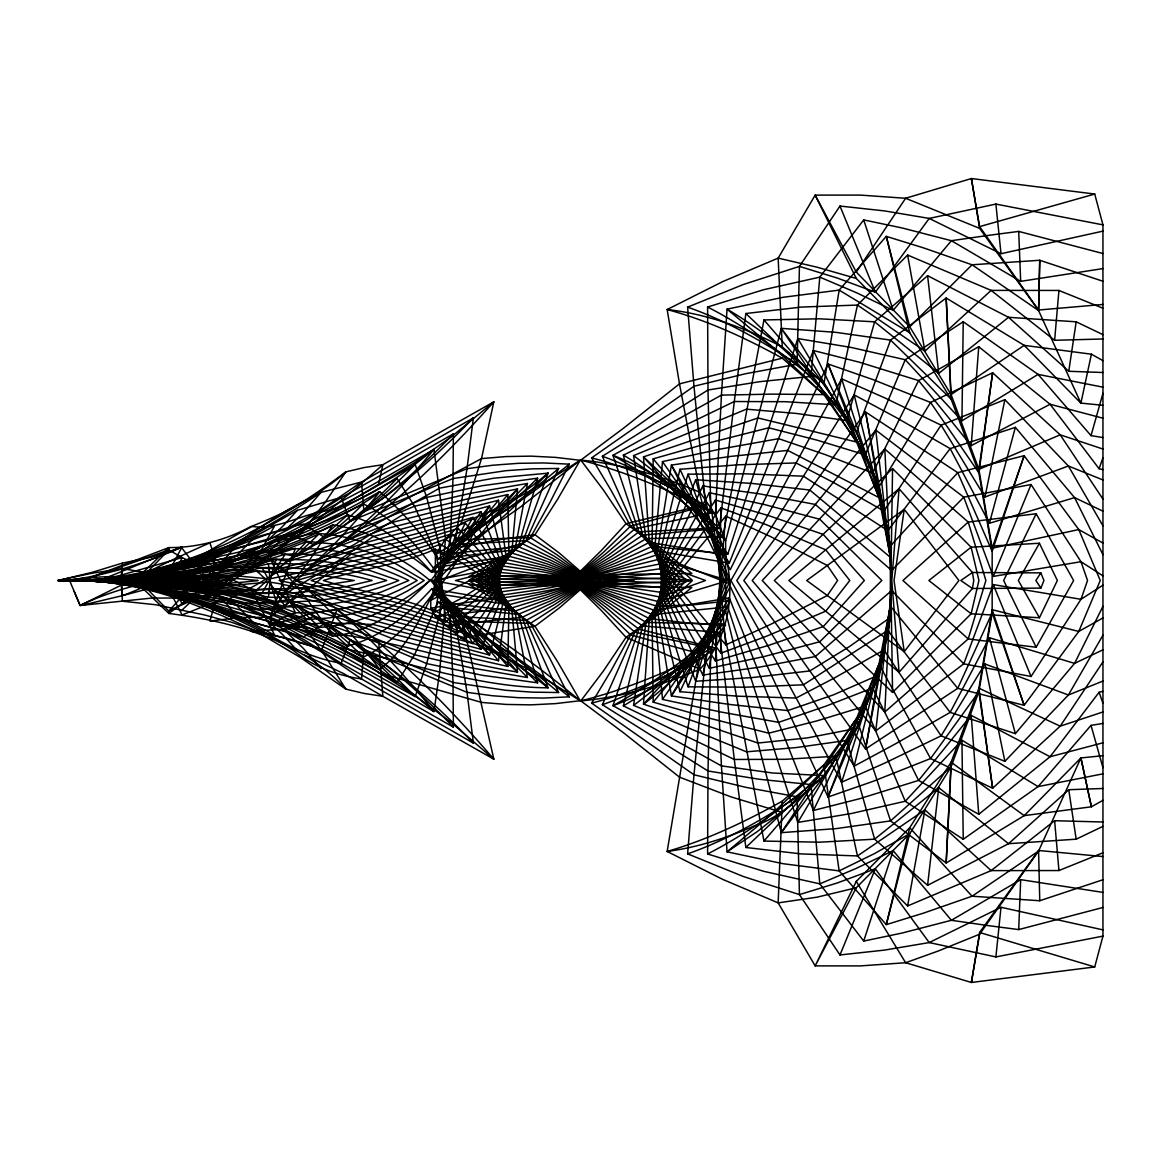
<?xml version="1.0" encoding="UTF-8"?>
<svg xmlns="http://www.w3.org/2000/svg" width="1161" height="1161" viewBox="0 0 1161 1161"><rect width="100%" height="100%" fill="white"/><g stroke="black" fill="none" stroke-linecap="round" stroke-linejoin="round"><path stroke-width="1.5" d="M1102.95 907.481L1018.705 929.584L989.259 925.752L951.381 920.296L893.172 850.665L856.484 868.283L819.797 883.855L763.691 871.301L707.6 853.974L707.992 770.991L710.866 648.128L634.864 632.164L606.274 607.551L577.67 585.434L634.095 580.5L577.67 575.566L606.274 553.449L634.864 528.835L710.866 512.872L707.992 390.009L707.6 307.026L763.691 289.699L819.797 277.145L856.484 292.717L893.172 310.335L951.381 240.704L989.259 235.248L1018.705 231.416L1102.95 253.519M106.754 578.86L131.759 575.435L159.115 569.746L213.247 553.768L267.828 540.228L304.516 521.042L341.203 497.735L453.4 433.851L453.008 478.55L450.134 544.857L526.136 540.605L554.726 556.554L583.33 575.493L526.905 580.5L583.33 585.507L554.726 604.446L526.136 620.395L450.134 616.143L453.008 682.45L453.4 727.149L341.203 663.265L304.516 639.958L267.828 620.772L213.247 607.232L159.115 591.254L133.08 585.797L109.381 582.416M1102.95 437.566L1091.021 435.622L1038.079 374.393L963.238 321.728L905.246 359.75L865.206 454.851L816.952 440.121L768.713 427.814L710.938 442.414L653.179 458.856L652.076 546.367L667.357 580.5L652.076 614.633L653.179 702.144L710.938 718.586L768.713 733.186L816.952 720.879L865.206 706.149L905.246 801.25L963.238 839.272L1038.079 786.607L1091.021 725.378L1102.95 723.434M1102.95 387.164L1038.079 374.393L961.932 420.804L963.238 321.728M892.562 468.58L890.85 580.5L892.562 692.42L971.118 613.777L978.926 580.5L971.118 547.223L892.562 468.58L774.314 580.5L892.562 692.42M99.773 581.153L132.601 584.027L165.022 588.816L255.754 609.641L275.767 608.32L295.794 604.634L344.048 619.568L392.287 638.594L457.289 655.007L507.821 666.443L508.924 604.75L493.643 580.5L508.924 556.25L507.821 494.557L457.289 505.993L392.287 522.406L344.048 541.432L295.794 556.366L275.767 552.68L255.754 551.359L150.988 574.724L112.994 579.179L72.388 580.5L171.596 578.193L183.859 576.422L252.837 560.502L282.834 550.851L306.838 541.432L338.562 544.48L365.933 551.214L395.059 563.317L424.2 580.5L407.54 590.949L386.744 601.645L365.933 609.786L348.082 614.662L329.042 617.928L306.838 619.568L264.839 604.097L216.831 591.82L178.228 587.031L119.728 581.632M720.894 507.85L719.704 580.5L720.894 653.15L766.797 636.126L825.834 611.136L849.794 580.5L825.834 549.864L766.797 524.874L720.894 507.85L667.619 580.5L720.894 653.15M1102.95 405.291L1080.891 403.114L1038.587 310.567L979.608 228.354L905.609 198.27L860.388 195.092L815.167 195.121L856.281 272.066L909.731 326.821L951.091 394.551L978.897 469.363L992.162 548.224L992.162 612.776L957.738 688.342L865.569 748.976L890.371 617.376L890.371 546.018L957.738 472.658L1024.118 455.692L1078.787 529.561L1100.236 580.5L1078.787 631.439L1024.118 705.308L957.738 688.342L890.371 606.086L878.964 664.179L856.557 718.456L823.933 764.91L782.267 801.148L778.16 902.881L815.167 965.879L860.388 965.908L905.609 962.73L971.394 982.467L1094.721 966.953L1102.95 936.129L1102.95 224.871L995.891 204.075L929.206 218.428L875.321 292.195L837.386 278.074L799.436 266.406L743.519 284.43L687.617 307.143L693.988 386.25L705.728 505.659L630.583 526.122L603.894 551.896L577.206 575.188L692.101 580.108L661.335 551.635L630.583 526.122L611.107 490.392L591.646 457.869L693.988 386.25L745.536 373.726L797.085 364.177L799.436 266.406L839.983 206.048L884.595 210.91L929.206 218.428L1001 253.722L1102.95 231.126M1102.95 304.443L1038.587 310.031L1039.748 260.267L972.062 264.781L923.808 247.975L886.293 236.365L839.156 290.105L823.933 383.928L856.557 432.095L867.76 459.321L878.964 486.836L890.371 546.018L865.569 412.024L957.738 472.658L992.162 551.315L1024.118 455.692L992.162 548.224L1078.787 529.561L1102.95 543.043M440.106 616.796L441.296 580.5L440.106 544.204C398.586 561.605 353.495 566.089 311.206 580.5C353.495 594.911 398.586 599.395 440.106 616.796L466.751 600.716L493.381 580.5L466.751 560.284L440.106 544.204M1018.705 929.584L1020.679 879.646L1102.95 892.403M884.813 711.998L891.169 580.5L884.813 449.002L968.23 522.073L985.878 580.5L968.23 638.927L884.813 711.998L762.255 580.5L884.813 449.002M715.437 660.972L719.849 580.5L715.437 500.028L769.38 515.861L823.323 534.452L864.365 580.5L823.323 626.548L769.38 645.139L715.437 660.972L663.918 580.5L715.437 500.028M499.419 580.805L499.157 575.682L491.48 565.654L473.557 544.364L458.203 528.487L401.953 545.554L345.702 559.08L312.294 569.978L269.337 578.976L237.802 575.943L201.738 575.174L117.464 579.861L72.867 580.5L127.129 578.875L210.823 570.341L241.996 570.167L273.169 572.678L315.386 562.954L357.603 548.645L415.275 534.06L472.933 517.4L501.001 569.18L498.795 582.053L475.197 606.782L451.6 627.129L396.394 610.105L341.189 597.204L306.301 586.203L279.162 580.5L306.301 574.797L341.189 563.796L396.394 550.894L451.6 533.871L475.197 554.218L498.795 578.947L501.001 591.82L472.933 643.6L415.275 626.94L357.603 612.355L315.386 598.046L273.169 588.322L241.996 590.833L210.823 590.659L191.217 585.928L171.596 582.807L129.016 581.429M1102.95 418.192L1050.081 404.26L971.206 445.65L978.752 346.704L918.598 380.59L872.68 473.064L825.674 454.764L778.654 438.669L720.56 449.046L662.481 461.599L654.572 550.532L665.355 580.5L654.572 610.468L662.481 699.401L720.56 711.954L778.654 722.331L825.674 706.236L872.68 687.936L918.598 780.41L978.752 814.296L1050.081 756.74L1099.09 692.275L1102.95 691.39M97.524 580.747L136.882 582.648L168.838 613.443C232.94 621.715 300.583 639.827 345.833 689.112L325.283 656.255L304.719 626.896L280.062 629.581L255.391 630.771L222.506 615.852L189.606 602.951L181.392 581.69L151.902 573.374L122.413 568.701L121.252 583.664L122.413 601.238L155.589 604.721L204.51 614.967L232.258 622.514L255.391 630.771L300.612 657.605L345.833 689.112L364.336 693.48L382.84 696.281L493.846 759.178L460.946 614.735L445.563 600.658L435.375 588.99L435.375 554.798L445.563 538.936L460.946 523.684L490.755 511.043L520.563 496.139L550.372 479.174L580.181 460.278L555.509 457.39L530.838 456.142L506.181 456.563L481.51 458.595L378.733 513.902C342.06 546.991 293.298 569.964 270.629 615.838L270.629 625.039C310.538 627.013 348.184 645.719 379.691 669.316C406.51 649.246 420.311 617.87 435.375 588.99C465.779 613.458 492.641 642.033 517.487 672.059C446.013 660.522 377.165 634.748 304.443 630.829L324.833 640.219L350.085 654.296L414.695 695.381L450.671 722.04L493.846 759.178C442.268 699.256 385.786 642.86 320.755 597.567C302.876 586.334 286.636 572.808 270.629 559.109L270.629 549.908L282.036 538.994L318.709 520.273L414.695 462.586L450.671 437.363L493.846 401.822L481.51 458.595L460.946 523.684M363.915 649.376L361.564 678.982L473.383 743.113L467.012 692.333L455.272 621.033L530.417 623.37L557.106 606.115L583.794 585.899L468.899 580.732L499.665 600.092L530.417 623.37L549.893 658.447L569.354 696.847L543.769 698.051L518.183 697.674L492.598 695.758L467.012 692.333L363.915 649.376C404.043 676.036 439.99 708.5 473.383 743.113M899.064 488.723L891.793 580.5L899.064 672.277L972.425 588.496L973.774 580.5L972.425 572.504L899.064 488.723L788.885 580.5L899.064 672.277M1102.95 936.129L995.891 956.925L929.206 942.572L875.321 868.805L837.386 882.926L799.436 894.594L743.519 876.57L687.617 853.857L693.988 774.75L705.728 655.341L630.583 634.878L603.894 609.104L577.206 585.812L692.101 580.892L661.335 609.365L630.583 634.878L611.107 670.608L591.646 703.131L693.988 774.75L745.536 787.274L797.085 796.823L799.436 894.594L839.983 954.952L884.595 950.09L929.206 942.572L1001 907.278L1102.95 929.874M378.733 513.902C420.456 480.19 458.131 441.76 493.846 401.822L382.84 464.719L364.336 467.52L345.833 471.888C319.275 495.326 287.391 512.146 254.607 525.106C210.257 547.919 169.724 578.526 122.413 595.637L151.902 587.829L181.392 576.393L189.606 558.049L181.392 547.455L151.902 557.091L122.413 563.1L121.252 577.336L122.413 595.637L85.392 604.46L80.109 605.418L69.587 580.5C109.656 580.065 150.016 579.847 189.736 574.564C233.927 564.449 278.161 552.999 319.362 533.639C360.345 536.005 398.731 554.668 430.063 580.5C398.731 606.332 360.345 624.995 319.362 627.361C277.29 607.725 232.171 595.869 186.994 585.928C149.972 581.472 112.457 581.168 75.16 580.5L200.156 580.5L117.45 580.485M725.741 516.123L720.139 580.5L725.741 644.877L770.178 624.603L827.314 595.535L837.603 580.5L827.314 565.465L770.178 536.397L725.741 516.123L672.03 580.5L725.741 644.877M1102.95 338.983L1054.623 340.289L1058.934 290.453L991.131 290.381L907.612 255.057L857.457 305.067L835.876 404.783L785.083 401.691L734.289 401.532L623.37 455.112L642.643 535.105L676.558 580.5L642.643 625.895L623.37 705.888L734.289 759.468L785.083 759.309L835.876 756.217L857.457 855.933L907.612 905.943L991.131 870.619L1054.623 820.711L1102.95 822.017M1020.679 879.646L951.381 920.296L902.068 933.052L863.711 941.078L819.797 883.855L810.988 784.575L759.483 779.292L707.992 770.991L602.37 704.742L634.864 632.164L660.551 607.493L686.224 580.5L660.551 553.507L634.864 528.835L602.37 456.258L707.992 390.009L759.483 381.708L810.988 376.425L819.797 277.145L863.711 219.922L902.068 227.948L951.381 240.704L1020.679 281.354L1102.95 268.597M995.891 956.925L1001 907.278M268.438 597.276L270.15 580.5L268.438 563.724C308.405 562.824 348.75 567.526 386.686 580.5L359.126 588.395L333.352 593.416L307.389 596.275L277.087 597.364L268.438 597.276L234.072 588.583L194.787 582.822L103.648 580.5L189.882 578.628L232.127 580.5L189.882 582.372L182.074 580.5L234.072 572.417L268.438 563.724M445.563 539.11L441.151 580.5L445.563 621.89C397.047 603.894 345.978 595.448 296.635 580.5C345.978 565.552 397.047 557.106 445.563 539.11L471.322 557.57L497.082 580.5L471.322 603.43L445.563 621.89M1102.95 617.957L1078.787 631.439L992.162 609.685L1024.118 705.308L992.162 612.776L978.897 691.68L930.571 758.554L872.883 781.426L828.025 797.027L878.964 674.904L890.371 617.376L850.099 646.14L809.827 670.942L752.749 677.502L695.686 681.26L661.102 592.371L661.843 573.389L702.797 485.937L759.047 493.773L815.298 504.454L891.663 570.443L963.775 497.184L1031.055 484.529L1080.978 561.706L1087.538 580.5L1080.978 599.294L1031.055 676.471L963.775 663.816L891.663 590.557L875.786 730.893L963.775 663.816L993.265 584.593L1080.978 599.294L1102.95 585.159M1102.95 788.493L1068.759 789.712L1008.532 843.699L927.595 885.306L938.741 787.608L1008.532 843.699L1076.174 839.185L1102.95 826.356M1102.95 852.769L1058.934 870.547L991.131 870.619L924.94 809.856L857.457 855.933L801.656 853.945L745.855 847.486L734.289 759.468L719.428 632.498L642.643 625.895L610.57 604.054L578.497 584.607L601.543 580.5L578.497 576.393L610.57 556.946L642.643 535.105L719.428 528.502L734.289 401.532L745.855 313.514L801.656 307.055L857.457 305.067L924.94 351.144L991.131 290.381L1054.623 340.289M473.383 417.887L467.012 468.667L455.272 539.967L530.417 537.63L557.106 554.885L583.794 575.101L468.899 580.268L499.665 560.908L530.417 537.63L549.893 502.553L569.354 464.153L543.769 462.949L518.183 463.326L492.598 465.242L467.012 468.667L363.915 511.624L361.564 482.018L473.383 417.887C439.99 452.5 404.043 484.964 363.915 511.624M709.4 668.286L720.618 580.5L709.4 492.714L764.606 504.585L819.811 519.272L881.838 580.5L819.811 641.728L764.606 656.415L709.4 668.286L662.205 582.807L659.999 563.941L688.067 474.181L745.725 473.819L803.397 476.199L887.831 530.635L950.177 448.61L1015.367 427.364L1074.578 497.619L1102.95 554.668M88.454 580.703L119.83 582.212L146.576 585.173L242.402 603.357L265.361 602.835L288.32 599.845L335.326 613.4L382.346 631.279L498.519 660.74L506.428 601.529L495.645 580.5L506.428 559.471L498.519 500.26L382.346 529.721L335.326 547.6L288.32 561.155L265.361 558.165L242.402 557.643L151.046 575.159L103.256 579.847M904.23 509.331L894.028 580.5L904.23 651.669L958.928 580.5L904.23 509.331L806.706 580.5L904.23 651.669M1102.95 372.507L1068.759 371.288L1076.174 321.815L1008.532 317.301L927.595 275.694L874.625 321.815L846.761 420.587L796.62 413.476L746.465 409.165L633.572 455.62L646.096 538.631L672.901 580.5L646.096 622.369L633.572 705.38L746.465 751.835L796.62 747.524L846.761 740.413L874.625 839.185L927.595 885.306M816.125 782.804L823.933 775.577L856.557 728.382L807.258 737.917L757.973 743.04L643.513 704.132L684.569 660.565L725.625 611.252L715.437 634.777L700.054 655.588L667.154 851.463L722.664 879.37L778.16 902.881L817.213 897.148L856.281 887.759L909.731 833.685L917.48 821.32L951.091 766.724L978.897 691.68L992.64 788.261L930.571 758.554L878.964 664.179L828.025 797.027L730.24 586.421L700.823 643.281L671.421 695.918L729.601 704.466L787.768 710.59L833.366 694.888L878.964 674.904L856.557 728.382L818.926 783.036L781.309 832.655L757.973 743.04L725.625 611.252L725.625 541.011L781.309 328.345L835.935 332.351L890.574 340.1L951.091 399.065L978.897 472.846L992.162 551.315M1102.95 856.557L1038.587 850.491L979.608 932.472L971.394 982.467L979.608 934.213L1038.587 851.028L1080.891 757.93L1102.95 755.709M992.162 609.685L978.897 688.197L951.091 762.197L909.731 827.72L856.281 881.388L815.167 965.879L856.281 887.759M890.371 606.086L865.569 748.976L780.947 630.408L743.824 580.5L780.947 530.592L865.569 412.024L890.371 557.309L809.827 490.058L752.749 483.498L695.686 479.74L661.102 568.629L661.843 587.611L702.797 675.063L759.047 667.227L815.298 656.545L891.663 590.557M924.94 809.856L907.612 905.943M435.259 611.832L440.861 580.5L435.259 549.168C399.529 565.073 360.215 568.934 323.397 580.5C360.215 592.066 399.529 595.927 435.259 611.832L462.107 598.002L488.97 580.5L462.107 562.998L435.259 549.168M148.71 574.245C196.253 566.829 239.355 544.248 286.375 534.699L300.307 538.762L314.239 544.799L364.38 527.152L414.535 506.24L470.974 493.193L527.428 483.469L514.904 549.879L488.099 580.5L514.904 611.121L527.428 677.531L470.974 667.807L414.535 654.76L364.38 633.848L314.239 616.201L300.307 622.238L286.375 626.301C216.381 608.422 148.724 576.349 74.667 580.5L114.605 578.265M938.741 787.608L874.625 839.185L819.289 842.204L763.967 841.057L722.839 624.197L646.096 622.369L612.471 602.124L578.846 584.157L595.1 580.5L578.846 576.843L612.471 558.876L646.096 538.631L722.839 536.803L763.967 319.943L819.289 318.796L874.625 321.815L938.741 373.392L1008.532 317.301L1068.759 371.288M1102.95 479.943L1068.381 465.996L984.963 497.01L1004.875 399.674L941.107 425.158L884.014 511.058L834.527 483.092L796.04 462.949L738.004 464.806L679.954 469.291L658.548 559.341L662.67 580.5L658.548 601.659L679.954 691.709L738.004 696.194L796.04 698.051L834.527 677.908L884.014 649.942L941.107 735.842L1004.875 761.326L1068.381 695.004L1102.95 635.212M702.797 675.063L721.997 580.5L702.797 485.937M109.555 580.007C138.072 578.671 166.531 576.277 194.961 573.795C222.723 569.456 248.207 550.619 276.826 550.503C325.095 543.667 375.163 555.93 417.176 580.5C380.474 602.08 338.011 613.443 295.431 612.776L270.629 559.109C247.714 571.807 222.302 579.499 198.952 590.833L197.762 596.972M818.723 379.066L823.933 383.928L782.267 346.892L778.16 258.119L815.167 195.121L856.281 278.451L909.731 332.801L951.091 399.065L946.157 298L951.091 394.551L1024.205 345.354L1091.413 354.207L1080.891 403.143L1024.205 345.354L946.157 298L890.574 340.1L856.557 432.095L818.926 377.63L781.309 328.345L856.557 442.022L878.964 497.576L890.371 557.309M378.733 483.542L382.84 464.719C334.876 507.125 284.996 547.847 230.589 581.763C211.534 594.867 188.938 600.31 168.838 611.107L168.838 613.443L198.952 590.833C256.015 606.231 311.032 629.436 363.19 657.155C392.403 643.47 414.346 618.653 433.213 593.169L508.924 604.75L545.249 595.274L581.574 583.257L573.2 580.5L581.574 577.743L545.249 565.726L508.924 556.25L433.213 567.831C414.346 542.347 392.403 517.53 363.19 503.845C311.075 531.535 256.088 554.74 199.068 570.138C161.292 574.506 123.487 579.528 85.421 580.369M451.6 533.871L440.382 580.5L451.6 627.129M88.251 580.268L114.837 578.788L141.178 575.537L236.06 556.119L261.37 545.931L282.457 535.772L359.344 496.023L415.145 464.356L426.711 497.416L441.572 554.319L518.357 546.744L550.43 560.066L582.503 576.349L559.457 580.5L582.503 584.651L550.43 600.934L518.357 614.256L441.572 606.681L426.711 663.584L415.145 696.644L345.397 657.576L303.543 636.939L274.011 620.975L244.492 608.045L236.06 604.881L152.918 588.279L123.255 583.606M1102.95 606.332L1074.578 663.381L1015.367 733.636L950.177 712.39L887.831 630.365L854.162 766.115L896.161 743.461L950.177 712.39L989.404 637.737L1074.578 663.381L1102.95 649.812M71.416 580.5C103.155 580.718 135.024 577.714 165.907 570.182C213.726 560.342 255.652 533.625 303.543 524.061L325.124 537.848L375.917 518.996L426.711 497.416L482.163 485.719L537.63 478.187L518.357 546.744L484.442 580.5L518.357 614.256L537.63 682.813L482.163 675.281L426.711 663.584L375.917 642.004L325.124 623.152L303.543 636.939L253.388 622.427L216.86 606.477L175.093 593.126L134.154 584.651L91.472 580.935M1102.95 511.188L1074.578 497.619L989.404 523.263L1015.367 427.364M1091.021 435.622L1102.95 393.332M276.187 559.268L269.831 580.5L276.187 601.732C317.911 602.893 360.07 596.507 398.745 580.5L369.967 570.544L341.189 563.796L312.759 560.255L284.314 559.181L276.187 559.268L239.688 569.412L197.98 576.48L110.788 580.253M695.686 681.26L724.029 580.5L695.686 479.74M884.014 649.942L841.638 782.18L885.161 762.937L941.107 735.842L984.963 663.99L1068.381 695.004L1102.95 681.057M961.932 420.804L905.246 359.75L851.521 347.516L797.81 338.577L727.787 554.16L652.076 546.367L615.751 563.041L579.426 577.757L587.8 580.5L579.426 583.243L615.751 597.959L652.076 614.633L727.787 606.84L797.81 822.423L851.521 813.484L905.246 801.25L961.932 740.196L1038.079 786.607L1102.95 773.836M893.172 850.665L863.711 941.078M458.203 528.487L439.003 580.5L458.203 632.513L478.68 610.86L499.157 585.318L499.898 572.431L482.613 546.033L465.314 523.001L408.251 539.938L351.173 554.058L310.901 586.987L270.629 615.838L295.431 548.224L249.339 563.361L203.262 573.041L168.838 611.107L136.882 578.352L168.838 547.586C197.631 547.716 225.96 540.025 251.269 526.325C275.926 530.316 298.174 515.89 321.844 511.74C364.278 503.206 400.705 476.141 433.953 449.409L445.563 538.936C482.715 522.174 516.645 498.998 548.05 473.166L493.802 478.201L439.569 488.157L337.067 546.091C372.971 517.748 404.725 484.5 433.953 449.409L370.896 485.777L321.844 511.74L286.564 541.94L251.269 568.193L274.707 525.715C225.931 553.42 171.726 572.01 115.897 578.134M1102.95 469.61L1099.09 468.725L1102.95 457.739M148.985 573.113L183.627 564.115L215.09 552.621L253.446 535.221L297.289 510.347L332.975 499.709L341.203 497.735L350.012 521.304L453.008 478.55L505.819 470.698L532.231 468.855L558.63 468.464L526.136 540.605L500.449 562.113L474.776 580.5L500.449 598.887L526.136 620.395L558.63 692.536L532.231 692.145L505.819 690.302L453.008 682.45L350.012 639.696L341.203 663.265C311.221 658.127 284.503 644.544 258.932 628.594C225.423 611.383 190.201 596.87 153.31 588.801C129.959 583.751 106.101 581.356 82.242 580.602M887.831 630.365L803.397 684.801L745.725 687.181L688.067 686.819L726.728 580.5L688.067 474.181M971.206 445.65L918.598 380.59L859.43 362.232L813.397 350.52L729.326 563.1L654.572 550.532L617.115 565.276L579.658 578.236L585.188 580.645M875.321 868.805L839.983 954.952M80.733 580.413C127.013 580.007 172.379 569.891 217.891 562.635C280.744 542.651 339.346 510.216 397.033 478.492L414.535 506.24L438.161 558.905L514.904 549.879L548.529 561.909L582.154 576.814L565.9 580.5L582.154 584.186L548.529 599.091L514.904 611.121L438.161 602.095L414.535 654.76L397.033 682.508L355.542 659.361L320.958 641.888L258.322 612.587L222.259 599.091L127.1 583.751L97.509 581.153L62.172 580.5M1040.851 588.119L1043.942 580.5L1040.851 572.881L972.425 572.504L960.844 580.5L972.425 588.496L1040.851 588.119L1035.873 580.5L1040.851 572.881M1102.95 575.841L1080.978 561.706L993.265 576.407L1031.055 484.529M73.477 580.5L132.31 582.822L219.893 594.026L248.439 594.214L276.986 591.791L320.973 602.704L364.96 618.189L481.046 649.275L502.452 595.056L498.33 580.5L502.452 565.944L481.046 511.725L364.96 542.811L320.973 558.296L276.986 569.209L248.439 566.786L219.893 566.974L144.225 576.901L112.457 579.6M465.314 523.001L436.971 580.5L465.314 637.999L482.613 614.967L499.898 588.569L499.433 580.5M872.68 687.936L813.397 810.48L859.43 798.768L918.598 780.41L971.206 715.35L1050.081 756.74L1102.95 742.808M1039.429 617.754L1057.352 580.5L1039.429 543.246L971.118 547.223L928.873 580.5L971.118 613.777L1039.429 617.754L1018.313 580.5L1039.429 543.246M679.954 691.709L705.075 638.013L730.182 580.5L705.075 522.987L679.954 469.291M1036.163 513.757L1003.67 580.5L1036.163 647.243L968.23 638.927L902.924 580.5L968.23 522.073L1036.163 513.757L1073.62 580.5L1036.163 647.243M709.4 492.714L662.205 578.193L659.999 597.059L688.067 686.819M984.963 497.01L941.107 425.158L885.161 398.063L841.638 378.82L767.552 515.76L730.937 580.5L767.552 645.24L841.638 782.18M472.933 517.4L453.603 551.228L434.272 580.5L453.603 609.772L472.933 643.6M865.206 706.149L831.508 765.738L797.81 822.423M62.099 580.5L114.344 581.022L197.225 585.754L235.727 592.487L263.213 599.598L285.214 606.855L292.775 606.898L323.019 605.273L353.583 600.193L381.185 592.052L408.788 580.5C370.577 561.59 327.736 552.999 285.214 554.145L269.337 578.976M261.936 593.402L269.207 580.5L261.936 567.598L229.849 575.029L187.226 580.5L225.263 585.173L261.936 593.402L266.522 593.445L293.98 592.763L321.437 590.398L346.718 586.436L372.115 580.5C336.313 570.573 299.001 567.149 261.936 567.598M813.397 810.48L729.326 597.9L695.903 651.248L662.481 699.401M989.404 523.263L950.177 448.61L896.161 417.539L854.162 394.885L774.256 523.016L736.8 580.5L774.256 637.984L854.162 766.115M481.046 511.725L455.925 549.24L430.818 580.5L455.925 611.76L481.046 649.275M1102.95 661.915L1060.196 726.162L992.64 788.261L978.897 688.197L1060.196 726.162L1102.95 711.969M856.281 272.066L905.609 198.27L971.394 178.533L1094.721 194.047L1102.95 224.871M727.787 606.84L690.476 657.416L653.179 702.144M378.733 672.93L481.51 702.405L506.181 704.437L530.838 704.858L555.509 703.61L580.181 700.722L557.57 661.668L534.96 626.258L502.06 603.459L469.175 584.593L691.825 587.524L658.94 613.937L626.04 637.302L603.43 670.971L580.819 700.896C622.02 697.239 662.147 685.367 700.054 669.099C741.095 624.487 738.512 551.577 700.054 505.92C661.828 487.054 622.165 470.713 580.819 460.104L623.994 427.843L679.49 383.856L782.267 358.168L823.933 394.595L856.557 442.022L757.973 417.96L643.513 456.868L649.246 542.39L669.853 580.5L649.246 618.61L643.513 704.132C673.873 681.13 700.605 653.745 725.625 625.14L687.428 622.964L649.246 618.61L614.198 600.092L579.165 583.707L590.833 580.5L579.165 577.293L614.198 560.908L649.246 542.39L725.625 554.9L684.569 503.453L643.513 456.868L684.569 495.341L725.625 541.011L715.437 514.787L700.054 492.395L679.49 383.856L667.154 309.537L722.664 281.63L778.16 258.119L817.213 267.233L856.281 278.451M846.761 740.413L805.357 793.021L763.967 841.057M498.519 500.26L465.097 540.17L431.674 572.199C408.817 546.846 381.2 523.829 347.603 514.889C301.744 538.878 252.634 556.046 202.957 570.095C166.836 576.828 129.814 578.28 93.141 580.21M233.405 549.095L222.259 561.909M993.265 576.407L963.775 497.184L875.786 430.107L787.695 538.457L752.212 580.5L787.695 622.543L875.786 730.893M304.719 528.966L325.283 502.191L345.833 471.888C268.249 529.808 175.892 577.772 77.163 580.471L84.826 580.645L75.683 580.515M285.679 529.764L323.614 507.923L361.564 482.018L321.016 492.395L303.34 512.596L285.679 529.764C219.545 543.217 158.535 578.671 89.832 580.065M507.821 494.557C485.501 521.391 461.106 546.729 433.213 567.831M297.289 510.347L282.558 526.484L267.828 540.228M253.388 538.573L236.06 556.119M306.838 541.432L290.003 558.905L273.169 572.678M700.054 492.395C662.133 476.039 622.049 464.008 580.819 460.104L603.43 490.029L626.04 523.698L658.94 547.063L691.825 573.476L469.175 576.407L502.06 557.541L534.96 534.742L557.57 499.332L580.181 460.278L520.563 506.922L490.755 527.95L460.946 547.121L445.563 563.753L435.375 582.169L430.76 600.353L430.76 608.277L435.375 616.36L460.946 638.173L490.755 650.581L520.563 665.253L550.372 682.015L580.181 700.722C542.231 669.694 502.974 640.074 460.946 614.735M835.876 756.217L790.873 804.631L745.855 847.486M575.435 580.5L581.342 582.764L543.885 593.3L506.428 601.529L431.674 588.801C408.817 614.154 381.2 637.171 347.603 646.111L314.718 630.234L288.421 619.161L212.811 593.46L189.794 588.061L109.25 581.356M319.362 533.639L298.174 553.812L276.986 569.209M722.839 624.197C695.12 653.367 665.921 681.347 633.572 705.38M453.4 433.851C422.14 466.49 388.151 496.879 350.012 521.304M415.145 464.356C388.267 492.366 358.575 517.995 325.124 537.848M527.428 483.469C500.391 511.58 471.076 537.819 438.161 558.905M1080.891 757.886L1091.413 806.793L1080.891 757.93L1024.205 815.646L946.157 863L890.574 820.9L856.557 718.456L781.309 832.655L835.935 828.649L890.574 820.9L951.091 766.724L946.157 863L951.091 762.197L1024.205 815.646L1091.413 806.793L1102.95 800.35M397.033 478.492C372.405 503.976 345.049 527.123 314.239 544.799M347.603 514.889L317.954 541.461L288.32 561.155M363.19 503.845C343.192 524.206 320.857 542.55 295.794 556.366M181.392 610.613L189.606 602.951C152.497 588.888 112.951 580.398 73.172 580.5M537.63 478.187C508.315 506.718 476.721 533.218 441.572 554.319M576.712 574.826L601.383 550.474L626.04 523.698L700.054 505.92M584.288 586.276L559.617 607.696L534.96 626.258L460.946 638.173M813.527 785.184L795.3 801.38M719.428 632.498C689.561 659.593 658.055 685.164 623.37 705.888M558.63 468.464C524.946 497.198 489.158 523.785 450.134 544.857M793.66 802.744L757.32 831.566L727.047 851.826L721.431 765.883L715.437 634.777C683.161 660.972 649.449 685.643 612.95 705.67L721.431 765.883L772.689 773.008L823.933 775.577C802.512 795.241 781.933 817.025 753.489 826.226C725.959 838.257 697.006 847.486 667.154 851.463C707.484 839.664 745.638 821.538 782.267 801.148M256.77 589.991L266.972 580.5L256.77 571.009L229.414 576.988L202.072 580.5L229.414 584.012L256.77 589.991L309.653 587.466L354.294 580.5L309.653 573.534L256.77 571.009M810.988 784.575C778.596 810.567 744.665 835.006 707.6 853.974M569.354 464.153C533.61 492.627 495.936 518.982 455.272 539.967M142.295 573.432L140.321 574.782M1038.587 851.028L972.062 896.219L923.808 913.025L886.293 924.635L839.156 870.895L823.933 764.91L769.438 816.139L727.047 851.826L783.095 863.711L839.156 870.895L874.436 853.625L909.731 833.685L886.293 924.635L909.731 827.72L972.062 896.219L1039.748 900.733L1102.95 879.748M321.016 492.395C270.745 526.484 216.28 556.583 156.808 570.878M710.866 648.128C676.819 670.695 640.901 690.882 602.37 704.742M797.085 796.823C762.762 819.608 726.612 840.187 687.617 853.857M165.109 567.192L160 570.167M189.794 588.061L182.248 592.008M580.848 579.789L501.001 569.18L455.489 580.5L501.001 591.82L580.935 581.269L579.615 580.5M580.805 580.834L580.152 581.211L659.999 597.059L705.511 580.5L659.999 563.941L580.065 579.745L581.385 580.5M705.728 655.341C669.665 675.455 631.7 692.696 591.646 703.131M304.719 500.812C261.356 522.334 225.19 555.611 181.392 576.393M580.079 582.154L656.734 606.144L693.48 604.837L730.24 600.643L700.823 651.277L671.421 695.918L656.734 606.144L663.816 580.5L656.734 554.856L671.421 465.082L700.823 514.991L730.24 569.703L766.202 496.502L828.025 363.974L878.964 486.836L930.571 402.446L992.64 372.739L978.897 472.846L930.571 402.446L872.883 379.574L828.025 363.974L878.964 497.576L787.768 450.41L729.601 456.534L671.421 465.082L730.24 583.939L656.734 554.856L618.291 567.569L579.832 578.729L581.022 579.237L541.737 571.72L502.452 565.944L467.578 574.071L432.719 580.5L467.578 586.929L502.452 595.056L541.737 589.28L581.022 581.763L578.526 580.5M580.137 581.69L658.548 601.659L728.281 580.5L658.548 559.341L579.978 579.237L582.474 580.5M700.054 655.588C661.843 674.352 622.18 690.534 580.819 700.896L623.994 733.157L679.49 777.144L730.879 796.838L782.267 812.424M259.469 548.065C228.354 558.804 208.298 585.71 182.103 604.184L168.36 572.649L182.103 546.831L100.804 580.021L77.99 580.485M80.109 605.418C123.371 584.52 165.733 561.953 209.909 542.869L214.843 557.498L209.909 593.097C237.816 576.291 258.003 548.689 287.435 534.655C319.115 522.479 352.886 513.931 379.691 491.683C400.864 510.172 419.861 531.346 435.375 554.798C465.895 537.166 492.888 514.062 517.487 488.941L511.754 553.057L491.147 580.5L511.754 607.943L517.487 672.059C492.975 649.725 465.808 629.842 435.375 616.36L511.754 607.943L546.802 597.204L581.835 583.736L570.167 580.5L581.835 577.264L546.802 563.796L511.754 553.057L435.375 582.169L476.431 539.531L517.487 488.941L467.404 498.954L403.027 514.57L353.742 544.799L304.443 571.72C332.525 548.065 357.24 520.665 379.691 491.683C330.101 519.809 278.19 545.162 221.795 555.756C180.84 569.63 138.144 578.817 94.796 580.036M262.691 546.628C284.822 535.177 311.496 538.66 332.975 524.816C369.067 530.882 403.157 547.687 430.76 571.618L460.177 542.477L489.579 505.993L504.266 562.693L497.184 580.5L504.266 598.307L489.579 655.007L373.232 624.487L327.634 622.76L282.036 625.982C299.509 625.402 317.04 629.03 332.975 636.184C371.97 631.816 404.13 606.681 430.76 579.542L460.177 613.763L489.579 655.007C472.367 636.736 453.051 620.061 430.76 608.277C480.77 598.612 532.144 597.291 581.168 582.271L577.162 580.5M74.188 591.428L80.109 605.491C120.904 585.783 165.588 578.062 209.909 570.849C245.058 582.604 276.274 603.56 304.719 626.896M979.608 934.213L937.986 951.106L905.609 962.73L856.281 881.388M498.301 579.136L557.991 580.5L498.795 582.053L494.76 580.5M181.392 547.455C144.646 563.259 106.101 575.725 66.279 580.5C104.374 574.477 143.354 575.74 181.392 581.69M580.021 582.619L654.572 610.468L729.326 597.9M94.912 579.818L78.542 580.456L82.213 580.587L168.838 547.586L168.838 549.922L136.882 582.648C190.839 585.071 245.189 591.762 295.431 612.776L283.023 617.521L270.629 625.039L310.901 613.501L351.173 606.942L408.251 621.062L465.314 637.999M71.88 580.5L82.097 580.544L168.838 549.922L182.103 557.57L209.909 570.849L214.843 603.502L209.909 621.077L240.167 617.434L270.426 617.246L325.065 640.698L379.691 669.316C357.225 639.638 332.51 611.513 304.443 586.987L287.435 603.154L270.426 617.246C233.477 609.627 197.994 596.667 161.19 588.627M285.214 554.145C233.346 571.183 178.736 583.04 123.879 580.631M122.413 563.1L92.241 572.315L58.05 580.5L60.067 580.036M1094.721 194.047L979.608 226.613L971.394 178.533L979.608 228.354M61.069 579.818L92.241 573.171L122.413 568.701M460.946 547.121L497.953 539.85L534.96 534.742L559.617 553.304L584.288 574.724M155.226 571.212L139.291 574.347M146.634 573.229L126.549 576.436M138.174 574.768L108.06 578.715M144.443 574.26L114.779 578.338L90.181 580.123M80.109 605.491L151.525 598.104L188.938 597.944L251.269 589.411L274.707 635.285L321.844 649.26L370.896 675.223L433.953 711.591L439.569 672.843L445.563 600.658C482.671 626.026 516.326 656.081 548.05 687.834C475.517 687.167 407.308 661.262 337.067 647.025C372.768 662.815 404.928 685.672 433.953 711.591C404.667 674.962 372.928 640.045 337.067 609.699L321.844 649.26L286.564 638.144L251.269 631.279L262.996 632.382L274.707 635.285C232.766 611.484 186.994 594.214 139.291 586.653M176.037 584.172L156.125 585.725M431.674 572.199L506.428 559.471L543.885 567.7L581.342 578.236M125.475 576.756L93.606 579.949M458.203 632.513L401.953 615.446L345.702 601.92L307.52 589.744L278.887 583.562L269.337 582.024L233.288 585.289L197.225 585.754L173.265 581.284L156.779 580.674M580.108 580.253L661.102 568.629L688.836 580.5L661.102 592.371L580.108 580.747M580.892 580.747L499.898 588.569L472.164 580.5L499.898 572.431L580.892 580.253M171.596 582.807L145.633 583.896M107.436 578.788L96.218 579.731M105.84 578.947L85.696 580.282L86.944 580.268M167.735 580.66L129.945 581.821M109.25 579.644C185.963 572.91 263.924 561.082 332.975 524.816L307.505 563.1L282.036 595.767L327.634 568.164L373.232 536.513L489.579 505.993L460.177 556.395L430.76 600.353L504.266 562.693L542.709 569.703L581.168 578.729M91.472 580.065L92.749 579.992M88.323 580.166L89.644 580.108L61.91 580.5L70.894 580.5L65.147 580.5M102.647 579.847L92.735 580.224M91.066 580.108L58.05 580.5L61.402 580.515L58.05 580.5L59.559 580.5M112.327 579.745L73.782 580.485M108.495 579.803L96.581 580.224M88.163 580.21L83.723 580.355L95.594 580.166M83.563 580.34L84.811 580.297L79.761 580.427L82.475 580.616M90.108 580.253L92.241 580.181L86.683 580.311L108.263 579.919M94.549 580.108L75.784 580.5L86.132 580.427M85.043 580.311L86.335 580.268M102.066 579.455L106.377 579.368M82.475 580.384L79.906 580.442M89.832 580.297L74.275 580.5M83.142 580.398L70.792 580.5M90.456 580.355L92.619 580.311M108.452 580.297L87.38 580.5M64.479 580.5L68.586 580.515L58.05 580.5L84.405 580.384M83.969 580.456L76.873 580.529L81.749 580.602M124.503 580.515L123.879 580.515M123.574 580.529L119.772 580.558M84.768 580.413L87.438 580.384M76.873 580.471L77.831 580.456M78.193 580.5L89.832 580.703M129.945 579.179L167.735 580.34M77.279 580.485L80.762 580.573M145.633 577.104L171.596 578.193M59.037 580.5L58.05 580.5L76.336 580.5L69.979 580.5M73.985 580.485L76.321 580.485M124.837 579.745L157.33 580.5L128.9 581.269L89.716 580.5M79.659 580.485L72.533 580.515M121.571 580.877L142.687 580.5L121.571 580.123M68.093 580.5L63.187 580.5L67.265 580.5M76.176 580.5L80.109 580.529M67.178 580.5L68.18 580.5M62.578 580.5L64.087 580.5M151.293 580.326L78.759 580.558M63.55 580.5L69.05 580.5M64.929 580.5L66.308 580.5M69.587 580.5L74.594 580.5M80.878 580.515L89.049 580.558M93.823 580.674L86.422 580.558L119.801 581.443M83.345 580.558L108.495 581.197M91.748 580.616C147.2 580.326 202.798 587.843 258.076 580.5C230.531 578.134 202.333 574.056 175.122 580.5L234.478 590.456L276.187 601.732M82.823 580.573L87.786 580.645M114.315 582.285L102.066 581.545M82.373 580.573L99.178 581.385M156.125 575.275L176.037 576.828M86.219 580.674L95.594 580.834M81.444 580.573L82.808 580.616M87.975 580.689L100.804 580.979L182.103 557.57L168.36 588.351L182.103 614.924L206.266 605.403L230.429 598.205L256.233 584.897L282.036 569.195L307.505 599.874L332.975 636.184C265.216 600.411 188.764 588.758 113.459 581.603M82.184 580.573L86.393 580.674L85.043 580.689M110.919 581.574L85.841 580.631M80.733 580.587L88.163 580.848M89.441 580.689L137.201 583.939L199.068 590.862M84.216 580.66L91.269 580.834M84.709 580.674L107.422 582.096M90.485 580.761L102.647 581.255M90.108 580.747L92.241 580.819M85.696 580.718L88.323 580.834M96.45 580.906L99.759 581.051M92.778 580.892L106.377 581.632M88.904 580.819L91.066 580.892M90.181 580.877L92.445 580.95M103.256 581.153L109.381 581.487M89.832 580.935L113.343 582.706M93.606 581.051L97.553 581.298M109.685 581.588L136.954 584.23L160.349 587.916M97.539 581.356L100.165 581.559M99.469 581.501L105.84 582.053M99.875 581.617C129.219 583.954 157.998 590.978 185.949 600.048C223.812 611.789 259.672 629.146 293.138 650.32C312.889 666.588 336.487 675.281 361.564 678.982L323.614 653.077L285.679 631.236L231.794 617.086L195.89 601.819L156.808 590.122M106.754 582.14L109.032 582.372M108.06 582.285L125.475 584.244M118.277 582.677L122.253 583.098M113.807 582.895L138.174 586.232M126.549 584.563L155.095 589.483M591.646 457.869C631.7 468.304 669.665 485.545 705.728 505.659M1094.721 966.953L979.608 932.472M1102.95 449.031L1060.196 434.838L992.64 372.739L978.897 469.363L1060.196 434.838L1102.95 499.085M1102.95 281.252L1039.748 260.267L1038.587 310.567L972.062 264.781L909.731 326.821L886.293 236.365L909.731 332.801L839.156 290.105L783.095 297.289L727.047 309.174L721.431 395.117L715.437 514.787C683.727 491.161 649.87 469.857 612.95 455.33L721.431 395.117L772.689 394.116L823.933 394.595L775.49 349.316L727.047 309.174C760.005 328.432 789.741 352.683 817.881 378.341M687.617 307.143C726.612 320.813 762.762 341.392 797.085 364.177M602.37 456.258C640.901 470.118 676.819 490.305 710.866 512.872M1102.95 308.231L1058.934 290.453M700.054 669.099L626.04 637.302L601.383 610.526L576.712 586.174M304.719 655.051L343.787 673.67L382.84 696.281L378.733 642.57M580.834 579.165L583.838 580.5M182.248 568.992L189.794 572.939M1076.174 321.815L1102.95 334.644M782.267 346.892C746.262 328.418 707.6 313.978 667.154 309.537C707.542 320.392 745.739 338.04 782.267 358.168M707.6 307.026C744.665 325.994 778.596 350.433 810.988 376.425M455.272 621.033C495.936 642.018 533.61 668.373 569.354 696.847M160 590.833L165.109 593.808M450.134 616.143C489.158 637.215 524.946 663.802 558.63 692.536M1091.413 354.207L1102.95 360.65M295.794 604.634C320.857 618.45 343.192 636.794 363.19 657.155M288.32 599.845L317.954 619.539L347.603 646.111M314.239 616.201C345.049 633.877 372.405 657.024 397.033 682.508M623.37 455.112C658.055 475.836 689.561 501.407 719.428 528.502M325.124 623.152C358.575 643.005 388.267 668.634 415.145 696.644M441.572 606.681C476.721 627.782 508.315 654.282 537.63 682.813M276.986 591.791L298.174 607.188L319.362 627.361M438.161 602.095C471.076 623.181 500.391 649.42 527.428 677.531M350.012 639.696C388.151 664.121 422.14 694.51 453.4 727.149M140.321 586.218L142.295 587.568M273.169 588.322L290.003 602.095L306.838 619.568M633.572 455.62C665.921 479.653 695.12 507.633 722.839 536.803M433.213 593.169C461.106 614.271 485.501 639.609 507.821 666.443M978.752 346.704L1050.081 404.26L1099.09 468.725M431.674 588.801L465.097 620.83L498.519 660.74M267.828 620.772L282.558 634.516L297.289 650.653M745.855 313.514L790.873 356.369L835.876 404.783M236.06 604.881L253.388 622.427M285.679 631.236L303.34 648.404L321.016 668.605M222.259 599.091L233.405 611.905M1004.875 399.674L1068.381 465.996L1102.95 525.788M763.967 319.943L805.357 367.979L846.761 420.587M653.179 458.856L690.476 503.584L727.787 554.16M662.481 461.599L695.903 509.752L729.326 563.1M269.337 582.024L285.214 606.855M979.608 226.613L1038.587 310.031M797.81 338.577L831.508 395.262L865.206 454.851M813.397 350.52L872.68 473.064M839.983 206.048L875.321 292.195M993.265 584.593L1031.055 676.471M1099.09 692.275L1102.95 703.261M863.711 219.922L893.172 310.335M841.638 378.82L884.014 511.058M1091.021 725.378L1102.95 767.668M989.404 637.737L1015.367 733.636M854.162 394.885L887.831 530.635M197.762 564.028L199.068 570.138M984.963 663.99L1004.875 761.326M907.612 255.057L924.94 351.144M1068.759 789.712L1076.174 839.185M927.595 275.694L938.741 373.392M875.786 430.107L891.663 570.443M995.891 204.075L1001 253.722M1054.623 820.711L1058.934 870.547M971.206 715.35L978.752 814.296M1018.705 231.416L1020.679 281.354M1038.587 850.491L1039.748 900.733M961.932 740.196L963.238 839.272M638.884 629.16L612.95 705.67C649.913 692.043 683.8 671.276 715.437 648.027L638.884 629.16L608.495 605.868L578.105 585.028L612.384 580.5L578.105 575.972L608.495 555.132L638.884 531.84L715.437 528.052C683.06 501.436 649.362 476.199 612.95 455.33L638.884 531.84L680.97 580.5L638.884 629.16M548.05 473.166L522.116 543.653L501.073 563.274L480.03 580.5L501.073 597.726L522.116 617.347L548.05 687.834C516.674 662.916 482.686 640.843 445.563 625.474L522.116 617.347L552.505 602.719L582.895 585.086L548.616 580.5L582.895 575.914L552.505 558.281L522.116 543.653L445.563 563.753C482.628 537.05 516.268 505.891 548.05 473.166M666.24 580.5L662.205 582.807L603.009 580.5L662.205 578.193L666.24 580.5M675.267 580.95L661.843 587.611L583.373 580.5L661.843 573.389L676.166 580.5L675.267 580.95M499.157 575.682L484.834 580.5L499.157 585.318L577.627 580.5L499.157 575.682"/></g></svg>
